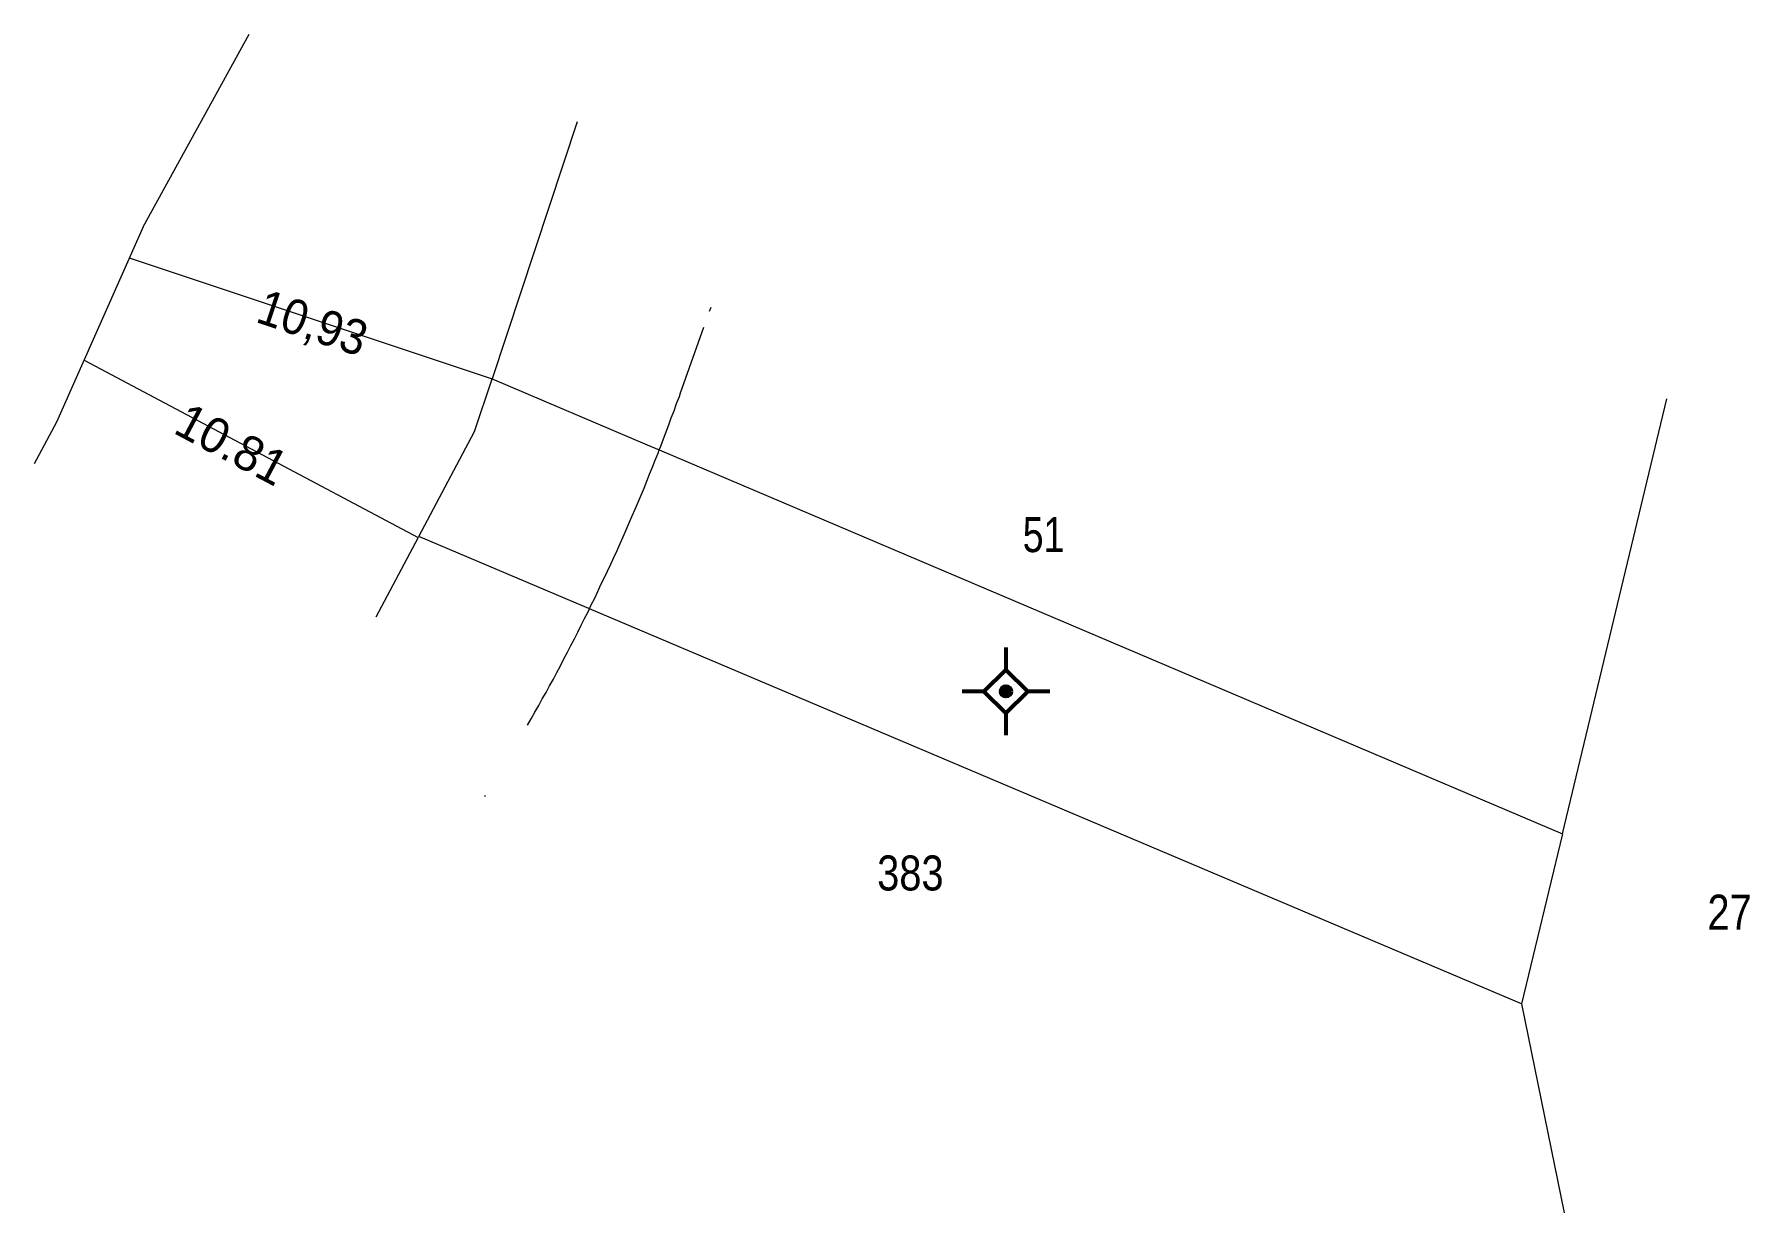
# Model space of a CAD drawing. Header units: metres. Extents: x 551366.9 to 551415.9, y 1838392.9 to 1838426.6.
import ezdxf
from ezdxf.enums import TextEntityAlignment as Align

# ---------------------------------------------------------------- set-up
doc = ezdxf.new("R2010")
doc.units = ezdxf.units.M
doc.header["$LTSCALE"] = 0.4
doc.linetypes.add('DOT_DASHED', pattern=[7.7, 5, -1.2, 0.3, -1.2])
for name, color, linetype in [('1', 7, 'Continuous'), ('52', 7, 'Continuous'), ('63', 7, 'Continuous')]:
    doc.layers.add(name, color=color, linetype=linetype)
for name, color, linetype, lineweight in [('10', 7, 'Continuous', 13), ('11', 7, 'Continuous', 53), ('16', 7, 'Continuous', 13), ('30', 7, 'DOT_DASHED', 13), ('5', 7, 'Continuous', 13)]:
    doc.layers.add(name, color=color, linetype=linetype, lineweight=lineweight)

msp = doc.modelspace()

# ---------------------------------------------------------------- hatches: boundary and pattern name
at = {"layer": '11'}
msp.add_hatch(color=256, dxfattribs=at).paths.add_polyline_path([(551394.7798, 1838407.8, 1), (551394.4798, 1838407.8, 1)])

# ---------------------------------------------------------------- linework, layer by layer
at = {"layer": '10'}
for points in [[(551382.73, 1838410.16), (551382.71, 1838410.17), (551382.35, 1838410.32), (551377.86, 1838412.23), (551379.45, 1838415.23), (551379.95, 1838416.73), (551384.38, 1838414.85), (551384.72, 1838414.7)], [(551384.72, 1838414.7), (551410.53, 1838403.73), (551409.36, 1838398.87), (551382.73, 1838410.16)]]:
    msp.add_lwpolyline(points, dxfattribs=at)
at = {"layer": '11'}
for p, q in [((551394.63, 1838409.05), (551394.63, 1838408.42)), ((551394, 1838407.8), (551393.38, 1838407.8)), ((551395.88, 1838407.8), (551395.26, 1838407.8)), ((551394.63, 1838407.18), (551394.63, 1838406.55))]:
    msp.add_line(p, q, dxfattribs=at)
msp.add_lwpolyline([(551394.63, 1838408.42), (551394, 1838407.8), (551394.63, 1838407.18), (551395.26, 1838407.8)], close=True, dxfattribs=at)
msp.add_circle((551394.6298, 1838407.8), 0.15, dxfattribs=at)
at = {"layer": '16'}
for p, q in [((551369.98, 1838421.08), (551373.01, 1838426.58)), ((551382.38, 1838424.08), (551379.95, 1838416.73)), ((551369.98, 1838421.08), (551367.5, 1838415.49)), ((551410.53, 1838403.73), (551413.51, 1838416.16)), ((551367.5, 1838415.49), (551366.87, 1838414.3)), ((551377.84, 1838412.2), (551376.63, 1838409.92)), ((551409.36, 1838398.87), (551410.58, 1838392.9))]:
    msp.add_line(p, q, dxfattribs=at)
at = {"layer": '30'}
msp.add_line((551379.74, 1838404.8), (551379.76, 1838404.83), dxfattribs=at)
for points in [[(551384.72, 1838414.7), (551384.72, 1838414.7), (551384.77, 1838414.81), (551384.85, 1838415.02), (551384.92, 1838415.22), (551385, 1838415.42), (551385.07, 1838415.62), (551385.15, 1838415.82), (551385.22, 1838416.03), (551385.3, 1838416.23), (551385.33, 1838416.33), (551386.33, 1838419.13)], [(551382.73, 1838410.16), (551382.78, 1838410.27), (551382.88, 1838410.46), (551382.97, 1838410.65), (551383.06, 1838410.85), (551383.15, 1838411.04), (551383.25, 1838411.24), (551383.34, 1838411.44), (551383.43, 1838411.63), (551383.52, 1838411.83), (551383.61, 1838412.03), (551383.69, 1838412.22), (551383.78, 1838412.42), (551383.87, 1838412.62), (551383.95, 1838412.82), (551384.04, 1838413.01), (551384.12, 1838413.21), (551384.21, 1838413.41), (551384.29, 1838413.61), (551384.37, 1838413.81), (551384.45, 1838414.01), (551384.53, 1838414.21), (551384.61, 1838414.41), (551384.69, 1838414.61), (551384.72, 1838414.7)], [(551380.96, 1838406.83), (551381.07, 1838407.02), (551381.17, 1838407.21), (551381.28, 1838407.4), (551381.38, 1838407.59), (551381.49, 1838407.77), (551381.59, 1838407.96), (551381.7, 1838408.15), (551381.8, 1838408.34), (551381.9, 1838408.53), (551382, 1838408.73), (551382.1, 1838408.92), (551382.2, 1838409.11), (551382.3, 1838409.3), (551382.4, 1838409.49), (551382.49, 1838409.69), (551382.59, 1838409.88), (551382.69, 1838410.07), (551382.72, 1838410.14), (551382.73, 1838410.16)]]:
    msp.add_lwpolyline(points, dxfattribs=at)
at = {"layer": '5'}
for p, q in [((551369.58, 1838420.19), (551379.95, 1838416.73)), ((551368.29, 1838417.27), (551377.84, 1838412.2))]:
    msp.add_line(p, q, dxfattribs=at)

# ---------------------------------------------------------------- texts
at = {"layer": '1', "width": 0.8}
msp.add_text('51', height=1, dxfattribs=at).set_placement((551395.705, 1838411.78), align=Align.CENTER)
at = {"layer": '52', "width": 0.95}
msp.add_text('10,93', height=1, rotation=341.565, dxfattribs=at).set_placement((551374.6669, 1838417.8644), align=Align.CENTER)
at = {"layer": '63'}
msp.add_text('10.81', height=1, rotation=332.083, dxfattribs=at).set_placement((551372.2809, 1838414.4206), align=Align.CENTER)
at = {"layer": '63', "width": 0.85}
for s, p in [('383', (551391.9, 1838402.11)), ('27', (551415.305, 1838400.99))]:
    msp.add_text(s, height=1, dxfattribs=at).set_placement(p, align=Align.CENTER)

doc.saveas('drawing.dxf')
